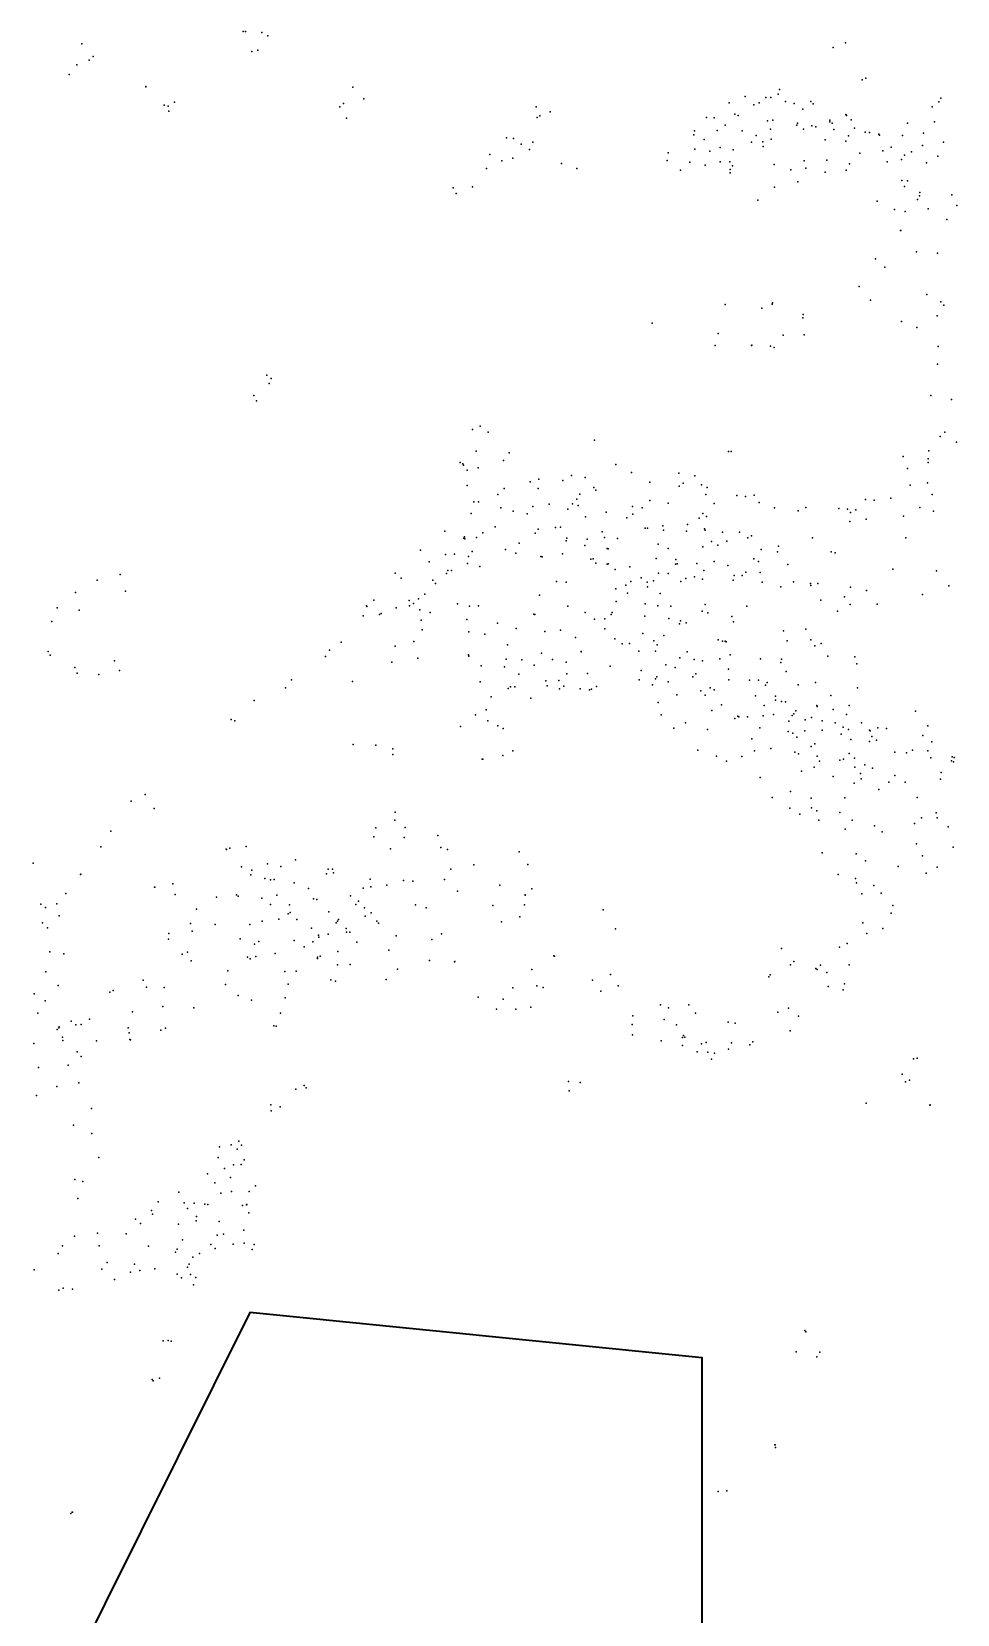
# Model space of a CAD drawing. Header units: millimetres. Extents: x -60275265 to 22802890, y -38578442 to 24337084.
# Drawn here: x 7229122 to 9824122, y -17892304 to -13455304 of the extents above; entities that cross this region are included whole.
import ezdxf

# ---------------------------------------------------------------- set-up
doc = ezdxf.new("R2010")
doc.units = ezdxf.units.MM
doc.header["$MEASUREMENT"] = 0
doc.layers.add('Outline', color=7, linetype='Continuous', true_color=0x000000)
doc.layers.add('particles', color=7, linetype='Continuous', true_color=0x000000)

msp = doc.modelspace()

# ---------------------------------------------------------------- linework, layer by layer
at = {"layer": 'Outline', "color": 3, "lineweight": 35, "true_color": 0x00ff00}
msp.add_lwpolyline([(13039331, -15644525), (11771230, -15644525), (11137351, -16154225), (11390938, -17810758), (11390938, -18320118), (9996120, -18575021), (9108430, -18320118), (9108430, -17173555), (7840611, -17045992), (7333096, -18065321), (7333096, -19467070), (7333096, -20358836), (6445571, -21505459), (5811691, -21887819), (4924165, -22014924), (3148832, -22014924), (2388023, -22014924), (1246851, -22397507)], dxfattribs=at)
at = {"layer": 'particles', "color": 93, "true_color": 0x67d435}
for p in [(7821622, -13455304), (7828622, -13455304), (7874622, -13457304), (7891622, -13467304), (9510622, -13486304), (7369622, -13489304), (7401622, -13525304), (7846622, -13511304), (7863622, -13507304), (9475622, -13499304), (7334622, -13575304), (7355622, -13548304), (7390622, -13535304), (7549622, -13609304), (7549622, -13610304), (8129622, -13611304), (9325622, -13617304), (9557622, -13590304), (9567622, -13585304), (7600622, -13661304), (7611622, -13664304), (7629622, -13653304), (8103622, -13656304), (8160622, -13643304), (9184622, -13655304), (9229622, -13637304), (9253622, -13660304), (9268622, -13655304), (9287622, -13640304), (9301622, -13640304), (9321622, -13630304), (9342622, -13651304), (9366622, -13656304), (9413622, -13651304), (9419622, -13657304), (9772622, -13652304), (9777622, -13641304), (7613622, -13678304), (8092622, -13666304), (8111622, -13698304), (8643622, -13666304), (8646622, -13696304), (8653622, -13691304), (8682622, -13680304), (9120622, -13696304), (9142622, -13697304), (9200622, -13686304), (9209622, -13690304), (9291622, -13705304), (9306622, -13703304), (9390622, -13672304), (9466622, -13703304), (9466622, -13708304), (9511622, -13687304), (9513622, -13690304), (9526622, -13702304), (9753622, -13666304), (9759622, -13708304), (8560622, -13753304), (9085622, -13744304), (9087622, -13733304), (9150622, -13732304), (9173622, -13717304), (9220622, -13733304), (9260622, -13746304), (9300622, -13728304), (9374622, -13717304), (9375622, -13712304), (9392622, -13728304), (9416622, -13719304), (9427622, -13722304), (9473622, -13712304), (9477622, -13729304), (9518622, -13747304), (9535622, -13726304), (9565622, -13737304), (9577622, -13738304), (9603622, -13742304), (9605622, -13745304), (9670622, -13746304), (9684622, -13712304), (9729622, -13740304), (8579622, -13755304), (8601622, -13770304), (8624622, -13785304), (8633622, -13765304), (9013622, -13795304), (9088622, -13784304), (9114622, -13757304), (9130622, -13790304), (9159622, -13780304), (9195622, -13786304), (9246622, -13765304), (9278622, -13764304), (9279622, -13777304), (9302622, -13756304), (9453622, -13758304), (9511622, -13762304), (9550622, -13796304), (9615622, -13789304), (9638622, -13779304), (9695622, -13792304), (9726622, -13774304), (9785622, -13765304), (8504622, -13839304), (8513622, -13799304), (8547622, -13817304), (8577622, -13810304), (8714622, -13825304), (8757622, -13839304), (9010622, -13816304), (9047622, -13843304), (9074622, -13821304), (9117622, -13829304), (9159622, -13820304), (9186622, -13820304), (9187622, -13841304), (9193622, -13831304), (9310622, -13827304), (9357622, -13842304), (9394622, -13817304), (9399622, -13838304), (9458622, -13815304), (9512622, -13843304), (9521622, -13826304), (9627622, -13820304), (9667622, -13813304), (9675622, -13801304), (9737622, -13823304), (9769622, -13804304), (9187622, -13851304), (9376622, -13876304), (9453622, -13849304), (9668622, -13872304), (9684622, -13873304), (8410622, -13893304), (8419622, -13909304), (8464622, -13890304), (9264622, -13927304), (9311622, -13891304), (9599622, -13930304), (9675622, -13889304), (9712622, -13926304), (9717622, -13915304), (9718622, -13906304), (9808622, -13912304), (9647622, -13954304), (9677622, -13959304), (9742622, -13952304), (9822622, -13942304), (9664622, -14012304), (9665622, -14012304), (9794622, -13982304), (9594622, -14092304), (9709622, -14072304), (9768622, -14076304), (9620622, -14115304), (9548622, -14169304), (9738622, -14192304), (9173622, -14220304), (9275622, -14230304), (9304622, -14219304), (9305622, -14215304), (9580622, -14208304), (9777622, -14212304), (9786622, -14222304), (8968622, -14272304), (9390622, -14257304), (9391622, -14248304), (9667622, -14268304), (9710622, -14284304), (9767622, -14252304), (9153622, -14301304), (9335622, -14306304), (9394622, -14305304), (9145622, -14335304), (9246622, -14335304), (9247622, -14334304), (9300622, -14337304), (9310622, -14340304), (9770622, -14338304), (7888622, -14418304), (9768622, -14387304), (7894622, -14441304), (7900622, -14427304), (7851622, -14475304), (7859622, -14490304), (9749622, -14475304), (9807622, -14486304), (8464622, -14570304), (8486622, -14561304), (8508622, -14578304), (9775622, -14590304), (9788622, -14578304), (8475622, -14631304), (8567622, -14636304), (8806622, -14600304), (9182622, -14632304), (9189622, -14632304), (9744622, -14630304), (9821622, -14606304), (8430622, -14663304), (8437622, -14667304), (8439622, -14670304), (8449622, -14684304), (8480622, -14678304), (8551622, -14657304), (8866622, -14668304), (9672622, -14646304), (9684622, -14680304), (9742622, -14653304), (9742622, -14663304), (8449622, -14727304), (8626622, -14717304), (8650622, -14710304), (8718622, -14713304), (8742622, -14699304), (8780622, -14705304), (8910622, -14691304), (8961622, -14718304), (9043622, -14693304), (9044622, -14729304), (9055622, -14721304), (9088622, -14700304), (9106622, -14725304), (9691622, -14726304), (9740622, -14720304), (8468622, -14773304), (8481622, -14773304), (8535622, -14753304), (8553622, -14736304), (8648622, -14736304), (8757622, -14766304), (8765622, -14752304), (8804622, -14733304), (8810622, -14740304), (8961622, -14769304), (9118622, -14753304), (9122622, -14733304), (9205622, -14755304), (9230622, -14758304), (9254622, -14754304), (9566622, -14767304), (9590622, -14768304), (9637622, -14763304), (9753622, -14753304), (8461622, -14806304), (8544622, -14790304), (8578622, -14799304), (8618622, -14807304), (8633622, -14786304), (8679622, -14780304), (8732622, -14794304), (8745622, -14779304), (8761622, -14783304), (8781622, -14815304), (8839622, -14802304), (8897622, -14818304), (8913622, -14786304), (8914622, -14808304), (8940622, -14790304), (9013622, -14777304), (9100622, -14819304), (9110622, -14806304), (9120622, -14814304), (9142622, -14778304), (9268622, -14775304), (9311622, -14790304), (9377622, -14798304), (9399622, -14789304), (9491622, -14792304), (9516622, -14794304), (9524622, -14803304), (9539622, -14796304), (9673622, -14813304), (9718622, -14789304), (9757622, -14799304), (8387622, -14855304), (8493622, -14860304), (8528622, -14843304), (8640622, -14861304), (8648622, -14850304), (8697622, -14845304), (8711622, -14844304), (8828622, -14857304), (8948622, -14847304), (8955622, -14847304), (8998622, -14840304), (9000622, -14853304), (9064622, -14855304), (9067622, -14837304), (9115622, -14849304), (9117622, -14853304), (9165622, -14858304), (9213622, -14858304), (9522622, -14828304), (9568622, -14822304), (8440622, -14875304), (8442622, -14871304), (8443622, -14877304), (8476622, -14873304), (8557622, -14907304), (8595622, -14889304), (8727622, -14882304), (8729622, -14875304), (8779622, -14896304), (8786622, -14878304), (8834622, -14873304), (8842622, -14904304), (8845622, -14905304), (8871622, -14876304), (8985622, -14892304), (9013622, -14904304), (9110622, -14899304), (9134622, -14884304), (9152622, -14895304), (9177622, -14883304), (9236622, -14874304), (9246622, -14868304), (9274622, -14907304), (9322622, -14897304), (9417622, -14874304), (9679622, -14874304), (8319622, -14909304), (8343622, -14941304), (8389622, -14921304), (8414622, -14920304), (8450622, -14946304), (8453622, -14926304), (8463622, -14912304), (8586622, -14917304), (8656622, -14926304), (8660622, -14927304), (8717622, -14919304), (8796622, -14934304), (8803622, -14933304), (8810622, -14945304), (8842622, -14948304), (8845622, -14947304), (8979622, -14932304), (9033622, -14948304), (9034622, -14935304), (9038622, -14947304), (9093622, -14946304), (9142622, -14940304), (9180622, -14952304), (9253622, -14933304), (9266622, -14940304), (9319622, -14913304), (9348622, -14949304), (9470622, -14913304), (9481622, -14916304), (7412622, -14993304), (7477622, -14977304), (8248622, -14973304), (8264622, -14987304), (8353622, -14993304), (8391622, -14974304), (8395622, -14966304), (8405622, -14966304), (8485622, -14954304), (8700622, -14996304), (8864622, -14963304), (8905622, -14955304), (8908622, -14996304), (8937622, -14986304), (8972622, -14995304), (8986622, -14973304), (9013622, -14974304), (9048622, -14996304), (9062622, -14988304), (9087622, -14983304), (9109622, -14990304), (9113622, -14966304), (9195622, -14993304), (9198622, -14980304), (9220622, -14980304), (9231622, -14970304), (9271622, -14971304), (9643622, -14962304), (9765622, -14967304), (7351622, -15027304), (7492622, -15024304), (8331622, -15032304), (8361622, -15002304), (8652622, -15035304), (8727622, -14998304), (8866622, -15017304), (8894622, -15007304), (8899622, -15029304), (8954622, -14998304), (8955622, -15011304), (8990622, -15030304), (9276622, -14998304), (9329622, -15011304), (9364622, -14997304), (9412622, -15002304), (9413622, -15008304), (9432622, -15002304), (9507622, -15039304), (9524622, -15012304), (9569622, -15022304), (9726622, -15033304), (9800622, -15009304), (7300622, -15070304), (7362622, -15077304), (8167622, -15065304), (8168622, -15067304), (8188622, -15049304), (8250622, -15070304), (8287622, -15050304), (8288622, -15065304), (8299622, -15058304), (8313622, -15045304), (8317622, -15076304), (8346622, -15083304), (8422622, -15059304), (8456622, -15066304), (8481622, -15065304), (8732622, -15066304), (8780622, -15083304), (8856622, -15083304), (8867622, -15053304), (8948622, -15059304), (8984622, -15065304), (9020622, -15066304), (9108622, -15080304), (9117622, -15061304), (9124622, -15084304), (9233622, -15066304), (9441622, -15049304), (9488622, -15080304), (9523622, -15061304), (9599622, -15060304), (7285622, -15109304), (8158622, -15093304), (8204622, -15089304), (8208622, -15086304), (8320622, -15105304), (8448622, -15103304), (8534622, -15113304), (8587622, -15128304), (8636622, -15088304), (8639622, -15089304), (8806622, -15102304), (8835622, -15101304), (8835622, -15129304), (8853622, -15089304), (8947622, -15094304), (9015622, -15100304), (9045622, -15115304), (9047622, -15107304), (9063622, -15112304), (9191622, -15095304), (9196622, -15110304), (8096622, -15167304), (8300622, -15165304), (8323622, -15132304), (8454622, -15138304), (8499622, -15144304), (8562622, -15174304), (8667622, -15137304), (8711622, -15133304), (8753622, -15153304), (8863622, -15157304), (8884622, -15171304), (8904622, -15170304), (8942622, -15142304), (8973622, -15163304), (8982622, -15174304), (9001622, -15148304), (9153622, -15160304), (9165622, -15164304), (9173622, -15164304), (9175622, -15166304), (9336622, -15135304), (9346622, -15163304), (9399622, -15130304), (9413622, -15160304), (9442622, -15170304), (7275622, -15193304), (7280622, -15203304), (8052622, -15207304), (8063622, -15189304), (8248622, -15178304), (8311622, -15211304), (8453622, -15202304), (8454622, -15206304), (8559622, -15214304), (8603622, -15216304), (8658622, -15197304), (8689622, -15215304), (8769622, -15193304), (8769622, -15194304), (8931622, -15192304), (8977622, -15192304), (9046622, -15210304), (9066622, -15194304), (9086622, -15215304), (9158622, -15213304), (9187622, -15202304), (9272622, -15213304), (9331622, -15214304), (9424622, -15177304), (9460622, -15206304), (9536622, -15208304), (7350622, -15238304), (7356622, -15253304), (7417622, -15257304), (7461622, -15219304), (7475622, -15246304), (7475622, -15246304), (8238622, -15223304), (8489622, -15233304), (8554622, -15236304), (8594622, -15256304), (8637622, -15231304), (8727622, -15223304), (8729622, -15255304), (8787622, -15254304), (8850622, -15234304), (8937622, -15246304), (9006622, -15230304), (9032622, -15238304), (9090622, -15255304), (9109622, -15219304), (9182622, -15242304), (9329622, -15224304), (9344622, -15249304), (9542622, -15227304), (7940622, -15295304), (7957622, -15272304), (8128622, -15277304), (8128622, -15277304), (8486622, -15278304), (8564622, -15296304), (8571622, -15292304), (8583622, -15292304), (8670622, -15275304), (8674622, -15289304), (8706622, -15274304), (8708622, -15297304), (8720622, -15290304), (8766622, -15297304), (8792622, -15300304), (8798622, -15298304), (8812622, -15291304), (8932622, -15272304), (8969622, -15286304), (8977622, -15269304), (8981622, -15264304), (9013622, -15278304), (9082622, -15264304), (9104622, -15303304), (9131622, -15295304), (9142622, -15300304), (9183622, -15272304), (9241622, -15273304), (9266622, -15273304), (9286622, -15287304), (9290622, -15280304), (9377622, -15286304), (9426622, -15280304), (9544622, -15295304), (7852622, -15330304), (8517622, -15320304), (8628622, -15324304), (8985622, -15336304), (9037622, -15314304), (9117622, -15315304), (9162622, -15342304), (9258622, -15317304), (9282622, -15344304), (9314622, -15318304), (9314622, -15329304), (9331622, -15333304), (9342622, -15334304), (9430622, -15344304), (9431622, -15347304), (9469622, -15316304), (9520622, -15344304), (7788622, -15383304), (7798622, -15387304), (8473622, -15370304), (8503622, -15356304), (8507622, -15387304), (8993622, -15370304), (9061622, -15393304), (9135622, -15358304), (9200622, -15381304), (9208622, -15374304), (9211622, -15376304), (9235622, -15376304), (9279622, -15373304), (9308622, -15369304), (9351622, -15388304), (9360622, -15372304), (9365622, -15367304), (9371622, -15359304), (9397622, -15384304), (9415622, -15378304), (9445622, -15387304), (9475622, -15355304), (9481622, -15393304), (9513622, -15369304), (9555622, -15393304), (9706622, -15360304), (8431622, -15403304), (8431622, -15403304), (8535622, -15401304), (8550622, -15409304), (9029622, -15408304), (9123622, -15411304), (9247622, -15438304), (9270622, -15407304), (9349622, -15417304), (9362622, -15422304), (9374622, -15433304), (9396622, -15415304), (9445622, -15413304), (9498622, -15424304), (9503622, -15405304), (9518622, -15411304), (9525622, -15439304), (9577622, -15413304), (9579622, -15415304), (9584622, -15431304), (9601622, -15407304), (9625622, -15409304), (9727622, -15428304), (9741622, -15401304), (8130622, -15453304), (8193622, -15455304), (8241622, -15466304), (8241622, -15481304), (8549622, -15484304), (8577622, -15471304), (9096622, -15469304), (9255622, -15471304), (9301622, -15465304), (9368622, -15475304), (9378622, -15480304), (9414622, -15459304), (9424622, -15452304), (9520622, -15479304), (9577622, -15445304), (9597622, -15441304), (9648622, -15475304), (9681622, -15477304), (9698622, -15469304), (9741622, -15471304), (9752622, -15446304), (8491622, -15495304), (8493622, -15495304), (9148622, -15486304), (9176622, -15500304), (9219622, -15487304), (9387622, -15528304), (9422622, -15517304), (9431622, -15486304), (9437622, -15500304), (9494622, -15497304), (9504622, -15495304), (9535622, -15492304), (9536622, -15517304), (9564622, -15510304), (9586622, -15520304), (9749622, -15491304), (9807622, -15499304), (9809622, -15488304), (9813622, -15502304), (9815622, -15490304), (9271622, -15546304), (9475622, -15543304), (9534622, -15562304), (9552622, -15535304), (9554622, -15550304), (9631622, -15559304), (9648622, -15540304), (9677622, -15559304), (9776622, -15551304), (9778622, -15532304), (7507622, -15612304), (7547622, -15594304), (9304622, -15602304), (9356622, -15585304), (9414622, -15604304), (9508622, -15603304), (9603622, -15580304), (9711622, -15602304), (7572622, -15633304), (8248622, -15643304), (9354622, -15632304), (9382622, -15649304), (9415622, -15631304), (9430622, -15639304), (9494622, -15644304), (9723622, -15659304), (9764622, -15645304), (9767622, -15659304), (7450622, -15696304), (8193622, -15687304), (8247622, -15666304), (8276622, -15686304), (9435622, -15666304), (9509622, -15691304), (9529622, -15666304), (9591622, -15681304), (9613622, -15698304), (9703622, -15675304), (9798622, -15684304), (7422622, -15740304), (7774622, -15747304), (7775622, -15748304), (7784622, -15744304), (7830622, -15739304), (8188622, -15712304), (8234622, -15746304), (8273622, -15714304), (8367622, -15709304), (8376622, -15742304), (8394622, -15748304), (9709622, -15732304), (9812622, -15741304), (7233622, -15786304), (7890622, -15788304), (7927622, -15795304), (7968622, -15777304), (8468622, -15791304), (8595622, -15754304), (8619622, -15790304), (9445622, -15757304), (9540622, -15760304), (9566622, -15780304), (9658622, -15795304), (9726622, -15766304), (7365622, -15818304), (7366622, -15817304), (7817622, -15796304), (7843622, -15819304), (7846622, -15806304), (7882622, -15829304), (7898622, -15833304), (7908622, -15832304), (8055622, -15816304), (8060622, -15803304), (8072622, -15803304), (8075622, -15813304), (8177622, -15831304), (8271622, -15835304), (8297622, -15837304), (8386622, -15832304), (8404622, -15803304), (9489622, -15818304), (9538622, -15829304), (9736622, -15814304), (9767622, -15797304), (7324622, -15871304), (7573622, -15853304), (7574622, -15853304), (7624622, -15844304), (7631622, -15874304), (7747622, -15881304), (7803622, -15875304), (7807622, -15879304), (7874622, -15884304), (7916622, -15876304), (7964622, -15841304), (8005622, -15857304), (8122622, -15878304), (8158622, -15856304), (8179622, -15852304), (8224622, -15848304), (8422622, -15865304), (8541622, -15848304), (8612622, -15875304), (8612622, -15876304), (8631622, -15858304), (9541622, -15841304), (9556622, -15872304), (9589622, -15849304), (9610622, -15870304), (7254622, -15901304), (7267622, -15910304), (7299622, -15900304), (7691622, -15915304), (7898622, -15902304), (7948622, -15928304), (7951622, -15903304), (7953622, -15924304), (8019622, -15886304), (8028622, -15888304), (8062622, -15923304), (8137622, -15902304), (8145622, -15893304), (8162622, -15911304), (8180622, -15925304), (8305622, -15903304), (8334622, -15911304), (8521622, -15905304), (8610622, -15903304), (8831622, -15917304), (9638622, -15926304), (9643622, -15905304), (7259622, -15953304), (7273622, -15967304), (7306622, -15934304), (7674622, -15955304), (7743622, -15958304), (7840622, -15958304), (7875622, -15949304), (7921622, -15943304), (7972622, -15944304), (8013622, -15968304), (8082622, -15953304), (8086622, -15949304), (8089622, -15944304), (8110622, -15969304), (8163622, -15935304), (8196622, -15949304), (8201622, -15954304), (8546622, -15951304), (8597622, -15937304), (8865622, -15970304), (9559622, -15953304), (9615622, -15969304), (7612622, -15999304), (7613622, -15983304), (7678622, -15977304), (7813622, -15998304), (7853622, -16013304), (7865622, -16006304), (7964622, -16003304), (8017622, -16007304), (8033622, -15988304), (8034622, -15994304), (8060622, -15985304), (8111622, -15980304), (8120622, -15980304), (8140622, -16008304), (8250622, -15990304), (8350622, -16000304), (8377622, -15984304), (9515622, -16011304), (9570622, -15983304), (7279622, -16035304), (7319622, -16040304), (7650622, -16041304), (7665622, -16036304), (7676622, -16060304), (7834622, -16050304), (7841622, -16054304), (7857622, -16048304), (7911622, -16039304), (7992622, -16021304), (8030622, -16050304), (8030622, -16053304), (8037622, -16047304), (8087622, -16034304), (8230622, -16030304), (8344622, -16059304), (8692622, -16046304), (8694622, -16047304), (9331622, -16025304), (9331622, -16025304), (9493622, -16022304), (7268622, -16091304), (7778622, -16088304), (7938622, -16090304), (7970622, -16089304), (8086622, -16071304), (8121622, -16070304), (8254622, -16083304), (8414622, -16063304), (8415622, -16062304), (8631622, -16084304), (8851622, -16098304), (9295622, -16105304), (9299622, -16099304), (9356622, -16071304), (9365622, -16062304), (9427622, -16081304), (9431622, -16084304), (9440622, -16072304), (9458622, -16093304), (9520622, -16071304), (7303622, -16129304), (7448622, -16148304), (7457622, -16143304), (7541622, -16114304), (7550622, -16134304), (7600622, -16135304), (7772622, -16126304), (7948622, -16125304), (8067622, -16113304), (8080622, -16117304), (8222622, -16112304), (8577622, -16136304), (8645622, -16130304), (8662622, -16135304), (8801622, -16114304), (8824622, -16145304), (8873622, -16130304), (9461622, -16132304), (9503622, -16141304), (9507622, -16124304), (7236622, -16152304), (7266622, -16172304), (7596622, -16188304), (7683622, -16192304), (7807622, -16157304), (7845622, -16170304), (7939622, -16164304), (8480622, -16162304), (8550622, -16167304), (8628622, -16190304), (8991622, -16183304), (9014622, -16192304), (9071622, -16183304), (9350622, -16193304), (7246622, -16207304), (7339622, -16229304), (7352622, -16239304), (7367622, -16238304), (7391622, -16223304), (7511622, -16203304), (7926622, -16207304), (8532622, -16195304), (8586622, -16195304), (8912622, -16238304), (8914622, -16214304), (9002622, -16224304), (9036622, -16239304), (9089622, -16207304), (9181622, -16232304), (9201622, -16235304), (9320622, -16204304), (9378622, -16215304), (7300622, -16252304), (7305622, -16248304), (7306622, -16245304), (7315622, -16274304), (7316622, -16283304), (7499622, -16248304), (7502622, -16262304), (7504622, -16280304), (7506622, -16281304), (7591622, -16254304), (7604622, -16249304), (7907622, -16242304), (7914622, -16243304), (8913622, -16267304), (9053622, -16275304), (9056622, -16269304), (9060622, -16274304), (9355622, -16256304), (7235622, -16292304), (7356622, -16315304), (7410622, -16284304), (8993622, -16284304), (9053622, -16297304), (9094622, -16315304), (9106622, -16293304), (9119622, -16289304), (9124622, -16316304), (9143622, -16319304), (9182622, -16308304), (9190622, -16290304), (9242622, -16295304), (9250622, -16287304), (7248622, -16359304), (7331622, -16352304), (7367622, -16328304), (9134622, -16336304), (9701622, -16335304), (9711622, -16333304), (7299622, -16412304), (7361622, -16402304), (7992622, -16409304), (7998622, -16416304), (8733622, -16398304), (8766622, -16401304), (9669622, -16378304), (9678622, -16399304), (9689622, -16394304), (7242622, -16437304), (7969622, -16420304), (8735622, -16424304), (9568622, -16459304), (7396622, -16474304), (7899622, -16464304), (7900622, -16480304), (7925622, -16469304), (9746622, -16465304), (9747622, -16464304), (7346622, -16521304), (7397622, -16544304), (7755622, -16581304), (7788622, -16576304), (7805622, -16588304), (7809622, -16565304), (7817622, -16577304), (7417622, -16611304), (7751622, -16611304), (7794622, -16632304), (7816622, -16631304), (7824622, -16618304), (7350622, -16673304), (7372622, -16679304), (7721622, -16657304), (7742622, -16682304), (7769622, -16642304), (7786622, -16667304), (7358622, -16726304), (7641622, -16708304), (7759622, -16711304), (7789622, -16707304), (7838622, -16707304), (7856622, -16691304), (7564622, -16760304), (7567622, -16770304), (7583622, -16736304), (7656622, -16738304), (7665622, -16754304), (7684622, -16739304), (7714622, -16742304), (7722622, -16743304), (7820622, -16746304), (7831622, -16744304), (7832622, -16743304), (7837622, -16766304), (7520622, -16784304), (7534622, -16796304), (7640622, -16798304), (7690622, -16789304), (7691622, -16777304), (7754622, -16791304), (7823622, -16815304), (7315622, -16859304), (7349622, -16832304), (7413622, -16823304), (7418622, -16859304), (7493622, -16825304), (7556622, -16860304), (7651622, -16842304), (7731622, -16855304), (7749622, -16829304), (7766622, -16826304), (7793622, -16854304), (7824622, -16851304), (7824622, -16851304), (7852622, -16855304), (7303622, -16880304), (7632622, -16877304), (7636622, -16868304), (7680622, -16891304), (7699622, -16880304), (7743622, -16866304), (7847622, -16869304), (7236622, -16926304), (7425622, -16924304), (7440622, -16906304), (7506622, -16933304), (7517622, -16910304), (7532622, -16928304), (7574622, -16923304), (7636622, -16938304), (7649622, -16949304), (7665622, -16919304), (7670622, -16910304), (7674622, -16939304), (7689622, -16948304), (7305622, -16983304), (7317622, -16978304), (7343622, -16980304), (7461622, -16953304), (7682622, -16968304), (7597622, -17125304), (7611622, -17124304), (7620622, -17126304), (9396622, -17096304), (9399622, -17100304), (9372622, -17156304), (9430622, -17170304), (9438622, -17157304), (7566622, -17234304), (7569622, -17237304), (7587622, -17230304), (9312622, -17417304), (9313622, -17417304), (9314622, -17424304), (9153622, -17548304), (9177622, -17546304), (7338622, -17609304), (7342622, -17606304), (7343622, -17606304)]:
    msp.add_point(p, dxfattribs=at)

doc.saveas('drawing.dxf')
